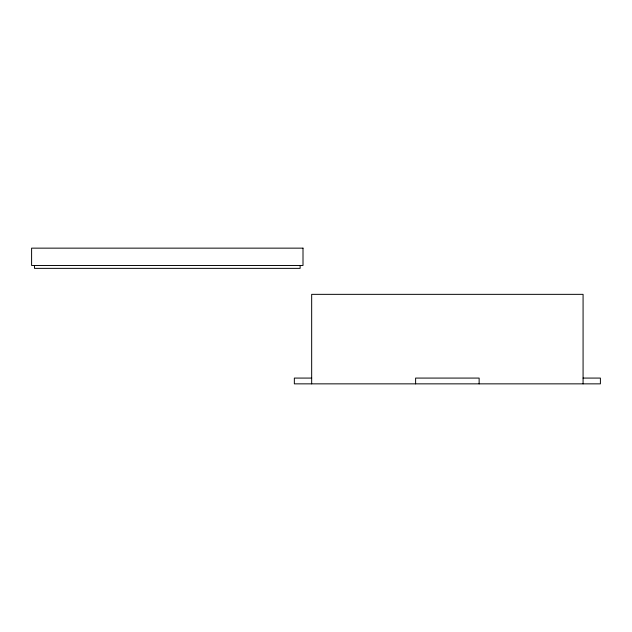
<?xml version="1.0" encoding="UTF-8"?>
<svg xmlns="http://www.w3.org/2000/svg" width="632" height="632" viewBox="0 0 632 632"><rect width="100%" height="100%" fill="white"/><g stroke="black" fill="none" stroke-linecap="round" stroke-linejoin="round"><path stroke-width="0.95" d="M311.671 378.078L294.346 378.078L294.346 383.853L600.4 383.853L600.4 378.078L583.075 378.078M583.075 383.853L583.075 294.346L311.671 294.346L311.671 383.853M479.135 383.853L479.135 378.078L415.611 378.078L415.611 383.853M300.121 265.472L300.121 268.363L34.483 268.363L34.483 265.472M303.005 248.147L31.6 248.147L31.6 265.472L303.005 265.472L303.005 248.147"/></g></svg>
